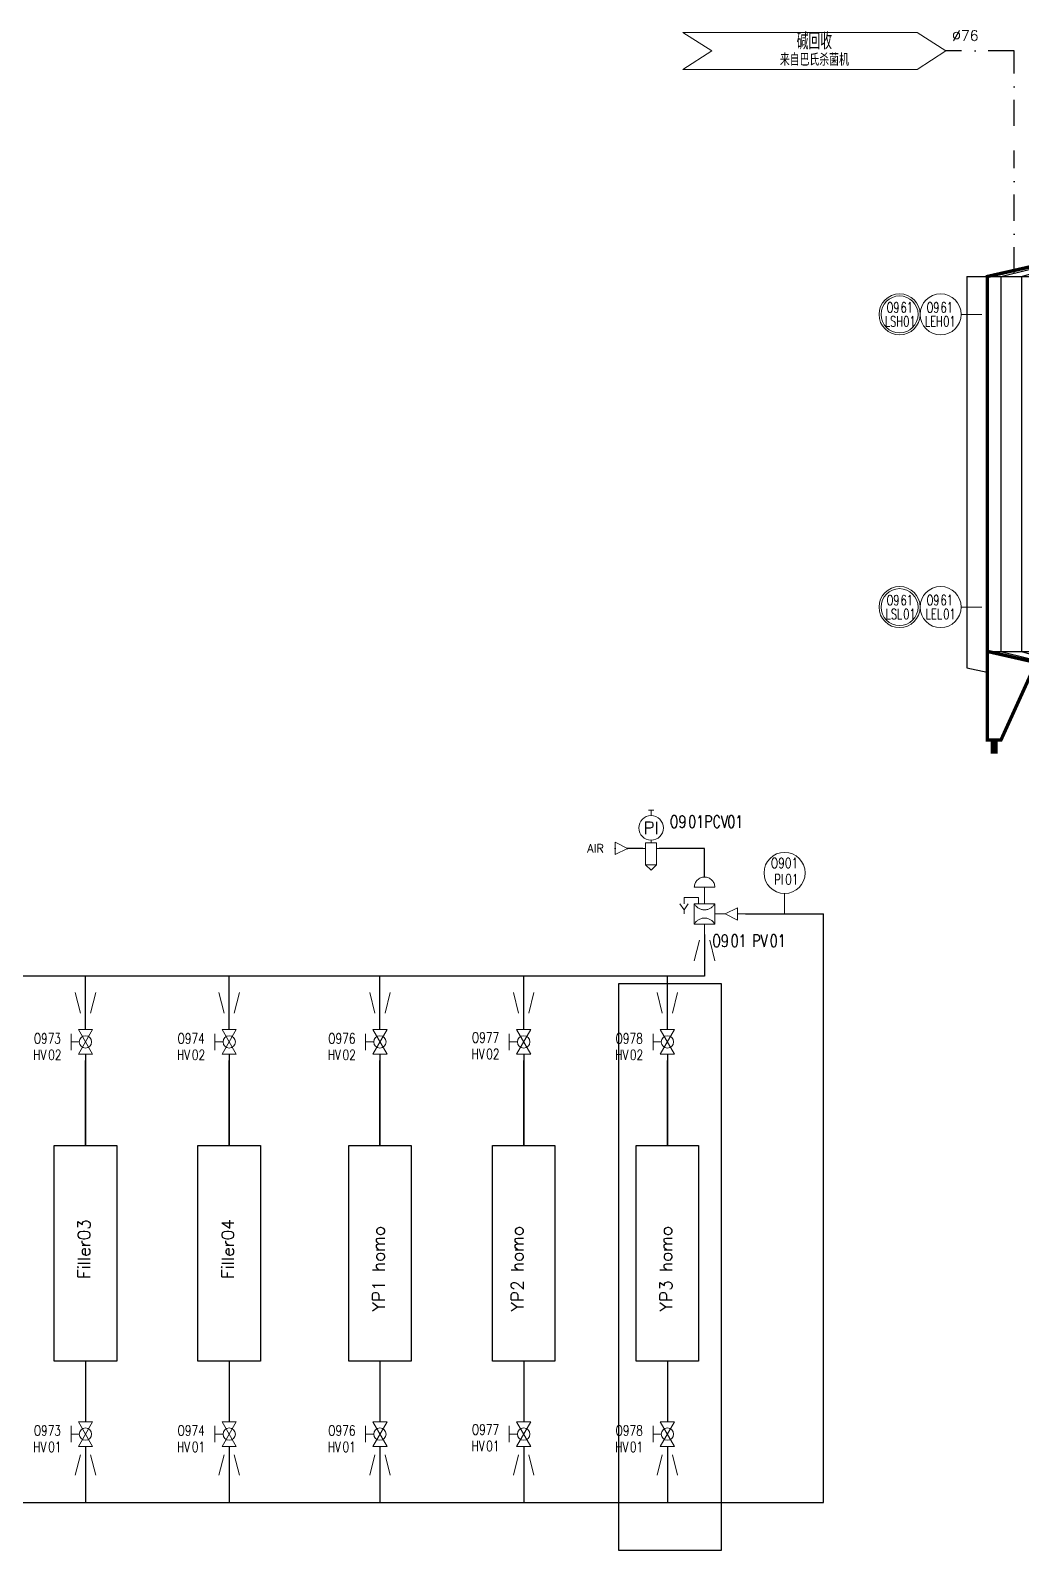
# Model space of a CAD drawing. Header units: inches. Extents: x 12106 to 13243, y 17488 to 18248.
# Drawn here: x 12560.4 to 12801.8, y 17523.3 to 17893.6 of the extents above; entities that cross this region are included whole.
import ezdxf
from ezdxf.enums import TextEntityAlignment as Align

# ---------------------------------------------------------------- set-up
doc = ezdxf.new("R2010")
doc.units = ezdxf.units.IN
doc.header["$MEASUREMENT"] = 0
doc.linetypes.add('ACAD_ISO02W100', pattern=[15, 12, -3])
doc.linetypes.add('DASHDOT2', pattern=[12.7, 6.35, -3.175, 0, -3.175])
for name, color, linetype, lineweight in [('11 Pipe Air Instrument', 3, 'Continuous', 30), ('31 Equipment', 7, 'Continuous', 9), ('33 Instruments Labels', 7, 'Continuous', 9), ('43 TXT English', 7, 'Continuous', 9), ('Text', 7, 'Continuous', 9)]:
    doc.layers.add(name, color=color, linetype=linetype, lineweight=lineweight)
for name, color, linetype in [('19 Pipe Process', 30, 'Continuous'), ('LIBELLE-INSTRUM', 7, 'Continuous'), ('MATERIEL-DIVERS', 7, 'Continuous'), ('PHASE I', 8, 'Continuous'), ('REPERES', 7, 'Continuous'), ('techn-data', 7, 'Continuous'), ('TEXTES', 7, 'Continuous'), ('TUYAUTERIE-EAU UTILITES FROIDE', 142, 'Continuous'), ('TUYAUTERIE-NEP', 4, 'DASHDOT2'), ('TUYAUTERIE-PROCESS', 30, 'Continuous'), ('VANNES', 7, 'Continuous')]:
    doc.layers.add(name, color=color, linetype=linetype)
doc.layers.get('REPERES').off()
doc.styles.add('DTDTEKST', font='romans.shx')
doc.styles.add('ROMANS', font='ROMANS.SHX')
doc.styles.add('USER1', font='TXT.SHX', dxfattribs={"bigfont": 'gbcbig.shx'})

# ---------------------------------------------------------------- blocks, each defined once
blk = doc.blocks.new('APV-VLV-MODUL-CPVO-1')
at = {"layer": '31 Equipment', "linetype": 'ACAD_ISO02W100', "ltscale": 38}
for p, q in [((2.5, 6.5), (-2.5, 6.5)), ((0, 2.5), (0, 6.5)), ((-2.5, 0), (-5, 0)), ((2.5, 2.5), (-2.5, 2.5)), ((-2.5, 2.5), (-2.5, -2.5)), ((2.5, -2.5), (2.5, 2.5)), ((-2.5, -2.5), (2.5, -2.5)), ((0, -2.5), (0, -5))]:
    blk.add_line(p, q, dxfattribs=at)
at = {"layer": '31 Equipment'}
for p, q in [((1.5, 2.5), (1.5, 4)), ((1.5, 4), (5, 4)), ((5, 2.5), (5, 4)), ((-8, 0), (-10, 0)), ((4, 2.5), (5, 1)), ((5, 1), (6, 2.5)), ((5, 1), (5, 0))]:
    blk.add_line(p, q, dxfattribs=at)
at = {"layer": '31 Equipment', "color": 7}
for p, q in [((-8, -1.5), (-8, 1.5)), ((-8, 1.5), (-5, 0)), ((-5, 0), (-8, -1.5))]:
    blk.add_line(p, q, dxfattribs=at)
at = {"layer": '31 Equipment', "linetype": 'ACAD_ISO02W100', "ltscale": 38}
for centre, radius, start, end in [((0, 6.5), 2.5, 0, 180), ((0, 3.83), 2.83, 208.0725, 331.9275), ((0, -3.83), 2.83, 28.0725, 151.9275)]:
    blk.add_arc(centre, radius, start, end, dxfattribs=at)
blk = doc.blocks.new('FLE23-A')
at = {"color": 7}
for p, q in [((0, 1.5), (-3, 0)), ((-3, 0), (0, -1.5)), ((0, -1.5), (0, 1.5))]:
    blk.add_line(p, q, dxfattribs=at)
at = {"layer": 'MATERIEL-DIVERS', "color": 7, "extrusion": (-1, 0, 0)}
blk.add_point((-3, 0), dxfattribs=at)
at = {"layer": 'MATERIEL-DIVERS', "color": 2}
for p in [(-3, 0), (0, 0)]:
    blk.add_point(p, dxfattribs=at)
at = {"layer": 'MATERIEL-DIVERS', "color": 7, "extrusion": (1, 0, 0)}
blk.add_point((0, 0), dxfattribs=at)
blk = doc.blocks.new('APV-PNE-GEN-PRESREGL-1')
at = {"layer": '31 Equipment', "color": 7}
for p, q in [((-0.67, 9.33), (0.67, 9.33)), ((0, 8), (0, 9.33)), ((-1.33, 0), (-2, 0)), ((-1.33, -4), (-1.33, 1.33)), ((-1.33, 1.33), (1.33, 1.33)), ((1.33, 1.33), (1.33, -4)), ((1.33, 0), (2, 0)), ((-1.33, -4), (0, -5.33)), ((1.33, -4), (-1.33, -4)), ((0, -5.33), (1.33, -4))]:
    blk.add_line(p, q, dxfattribs=at)
at = {"layer": '31 Equipment'}
blk.add_line((0, 2), (0, 1.33), dxfattribs=at)
blk.add_circle((0, 5), 3, dxfattribs=at)
at = {"layer": '31 Equipment', "style": 'ROMANS'}
blk.add_text('PI', height=3, dxfattribs=at).set_placement((0, 5), align=Align.MIDDLE)
blk = doc.blocks.new('NOR-INS-ELEMENT_PI')
blk.add_line((0, -5), (0, -10))
blk.add_circle((0, 0), 5)
at = {"layer": 'LIBELLE-INSTRUM', "style": 'ROMANS'}
blk.add_attdef('PI', text='', height=3, dxfattribs=at).set_placement((0, 0), align=Align.MIDDLE)
blk = doc.blocks.new('APV-VLVM-BALL-KHV+MF-1')
at = {"layer": '31 Equipment', "ltscale": 38}
for p, q in [((-3, 0), (-4, 0)), ((3, 0), (4, 0))]:
    blk.add_line(p, q, dxfattribs=at)
at = {"layer": '31 Equipment'}
for p, q in [((-3, 1.734), (-3, -1.734)), ((-3, -1.734), (3, 1.734)), ((3, -1.734), (-3, 1.734)), ((-2, 3.5), (2, 3.5)), ((0, 1.5), (0, 3.5)), ((3, 1.734), (3, -1.734))]:
    blk.add_line(p, q, dxfattribs=at)
blk.add_circle((0, 0), 1.5, dxfattribs=at)
blk = doc.blocks.new('APV-FCE-GEN-REDCON-1')
at = {"layer": '31 Equipment', "color": 7}
for p, q in [((-2.5, 2.5), (2.5, 1.25)), ((2.5, 1.25), (2.5, 1.25)), ((2.5, -1.25), (-2.5, -2.5))]:
    blk.add_line(p, q, dxfattribs=at)
blk = doc.blocks.new('REPNORM')
at = {"layer": 'TEXTES', "style": 'ROMANS', "width": 0.75}
for tag, p in [('ZONE', (-9.75, -1.25)), ('SOUSZONE', (-5.25, -1.25)), ('ELEMENT', (0, -1.25)), ('NUM', (4.5, -1.25))]:
    blk.add_attdef(tag, p, '', height=3, dxfattribs=at)
blk = doc.blocks.new('REPINS')
at = {"layer": 'TEXTES', "style": 'ROMANS', "width": 0.75}
for tag, p in [('ZONE', (-3.3, 1)), ('SOUSZONE', (0.1, 1)), ('NUM', (0.2, -3))]:
    blk.add_attdef(tag, p, '', height=2.5, dxfattribs=at)
blk.add_attdef('ELEMENT', text='', height=2.5, dxfattribs=at).set_placement((-0.2, -3), align=Align.RIGHT)
blk = doc.blocks.new('SPB')
at = {"color": 7}
for p, q in [((0, -6), (0, 0)), ((-2.598, -9), (-1.302, -8.25)), ((-2.124, -9.624), (-1.062, -8.562)), ((-1.5, -10.098), (-0.75, -8.802)), ((-0.774, -10.398), (-0.39, -8.952)), ((0, -10.5), (0, -9)), ((0.774, -10.398), (0.39, -8.952)), ((1.5, -10.098), (0.75, -8.802)), ((2.124, -9.624), (1.062, -8.562)), ((2.598, -9), (1.302, -8.25))]:
    blk.add_line(p, q, dxfattribs=at)
blk.add_circle((0, -7.5), 1.5, dxfattribs=at)
at = {"color": 7, "extrusion": (0, 1, 0)}
blk.add_point((0, 0), dxfattribs=at)
blk = doc.blocks.new('12M3I')
at = {"color": 7}
for p, q in [((-33.2, 116.2), (0, 124.5)), ((-28.22, 116.2), (0, 124.5)), ((-21.58, 116.2), (0, 124.5)), ((-13.28, 116.2), (0, 124.5)), ((-4.98, 116.2), (0, 124.5)), ((4.98, 116.2), (0, 124.5)), ((13.28, 116.2), (0, 124.5)), ((21.58, 116.2), (0, 124.5)), ((28.22, 116.2), (0, 124.5)), ((33.2, 116.2), (0, 124.5)), ((-41.5, 116.2), (41.5, 116.2)), ((-41.5, 116.2), (-41.5, 20.92)), ((-33.2, 116.2), (-33.2, 24.9)), ((-28.22, 116.2), (-28.22, 24.9)), ((-21.58, 116.2), (-21.58, 99.6)), ((-13.28, 99.6), (-13.28, 116.2)), ((-4.98, 116.2), (-4.98, 99.6)), ((4.98, 99.6), (4.98, 116.2)), ((13.28, 116.2), (13.28, 99.6)), ((21.58, 99.6), (21.58, 116.2)), ((28.22, 116.2), (28.22, 24.9)), ((33.2, 116.2), (33.2, 24.9)), ((41.5, 116.2), (41.5, 20.92)), ((-21.58, 24.9), (-21.58, 58.1)), ((-13.28, 58.1), (-13.28, 24.9)), ((-4.98, 24.9), (-4.98, 58.1)), ((4.98, 58.1), (4.98, 24.9)), ((13.28, 24.9), (13.28, 58.1)), ((21.58, 58.1), (21.58, 24.9)), ((-36.52, 24.9), (36.52, 24.9)), ((-33.2, 24.9), (0, 16.6)), ((-28.22, 24.9), (0, 16.6)), ((-21.58, 24.9), (0, 16.6)), ((-13.28, 24.9), (0, 16.6)), ((-4.98, 24.9), (0, 16.6)), ((33.2, 24.9), (0, 16.6)), ((28.22, 24.9), (0, 16.6)), ((21.58, 24.9), (0, 16.6)), ((13.28, 24.9), (0, 16.6)), ((4.98, 24.9), (0, 16.6)), ((-41.5, 20.92), (-36.55, 19.8)), ((41.5, 20.92), (36.55, 19.8)), ((-26.36, 17.48), (-6.64, 13)), ((-6.64, 18.26), (-6.64, 13)), ((6.64, 18.26), (6.64, 13)), ((26.36, 17.48), (6.64, 13))]:
    blk.add_line(p, q, dxfattribs=at)
for points, const_width in [([(-24.9, 21.58), (-33.2, 3.32), (-36.52, 3.32), (-36.52, 116.2), (0, 124.5), (36.52, 116.2), (36.52, 3.32), (33.2, 3.32), (24.9, 21.58)], 0.83), ([(-36.52, 24.9), (0, 16.6), (36.52, 24.9)], 0.83), ([(-34.86, 3.32), (-34.86, 0)], 1.66), ([(34.86, 3.32), (34.86, 0)], 1.66)]:
    blk.add_lwpolyline(points, dxfattribs=dict(at, const_width=const_width))
at = {"color": 7, "const_width": 1.66}
blk.add_lwpolyline([(-24.9, 99.6), (24.9, 99.6), (24.9, 58.1), (-24.9, 58.1)], close=True, dxfattribs=at)
at = {"layer": 'TUYAUTERIE-PROCESS', "color": 7, "extrusion": (0, 1, 0)}
blk.add_point((0, 125), dxfattribs=at)
at = {"layer": 'TUYAUTERIE-PROCESS', "color": 2}
for p in [(0, 125), (0, 16.6)]:
    blk.add_point(p, dxfattribs=at)
at = {"layer": 'TUYAUTERIE-PROCESS', "color": 7, "extrusion": (0, -1, 0)}
blk.add_point((0, 16.6), dxfattribs=at)
at = {"layer": 'MATERIEL-DIVERS'}
blk.add_blockref('SPB', (0, 125), dxfattribs=at)
blk = doc.blocks.new('APV-SIGN-ARW-DWG-1')
at = {"layer": '31 Equipment'}
for p, q in [((-32, 4.49), (25, 4.49)), ((-32, 4.49), (-25, 0)), ((25, 4.49), (32, 0)), ((-25, 0), (-32, -4.49)), ((32, 0), (25, -4.49)), ((-32, -4.49), (25, -4.49))]:
    blk.add_line(p, q, dxfattribs=at)
at = {"layer": '31 Equipment', "style": 'ROMANS', "width": 0.8}
for tag, p in [('TEXT1', (0, 0.37)), ('TEXT2', (0, -3.63))]:
    blk.add_attdef(tag, text='', height=3, dxfattribs=at).set_placement(p, align=Align.CENTER)
blk = doc.blocks.new('APV-INS-M-L-LE1')
at = {"layer": '31 Equipment', "color": 7}
blk.add_line((0, -5), (0, -10), dxfattribs=at)
blk.add_circle((0, 0), 5, dxfattribs=at)
blk = doc.blocks.new('APV-INS-F-L-LS')
at = {"layer": '31 Equipment'}
for radius in [5, 4.5]:
    blk.add_circle((0, 0), radius, dxfattribs=at)
at = {"layer": '33 Instruments Labels', "style": 'ROMANS', "width": 0.8}
blk.add_attdef('LS?', text='', height=3, dxfattribs=at).set_placement((0, 0), align=Align.MIDDLE)
blk = doc.blocks.new('REPINS2')
at = {"layer": 'TEXTES', "style": 'ROMANS', "width": 0.7}
for tag, p in [('ZONE', (-3.35, 0.8)), ('SOUSZONE', (0.05, 0.8)), ('NUM', (0.7, -2.6))]:
    blk.add_attdef(tag, p, '', height=2.5, dxfattribs=at)
blk.add_attdef('ELEMENT', text='', height=2.5, dxfattribs=at).set_placement((-1.56, -2.59), align=Align.CENTER)

msp = doc.modelspace()

# ---------------------------------------------------------------- linework, layer by layer
at = {"layer": '11 Pipe Air Instrument', "ltscale": 38}
for p, q in [((12709.59, 17694.38), (12705.8, 17694.38)), ((12724.61, 17694.38), (12713.59, 17694.38)), ((12724.61, 17687.42), (12724.61, 17694.38))]:
    msp.add_line(p, q, dxfattribs=at)
at = {"layer": 'PHASE I'}
msp.add_lwpolyline([(12703.7, 17661.46), (12728.67, 17661.46), (12728.67, 17523.35), (12703.7, 17523.35)], close=True, dxfattribs=at)
at = {"layer": 'TUYAUTERIE-EAU UTILITES FROIDE'}
for p, q in [((12734.61, 17678.42), (12753.57, 17678.42)), ((12753.57, 17535.05), (12753.57, 17678.42)), ((12724.61, 17673.42), (12724.61, 17663.3)), ((12724.61, 17663.3), (12198.37, 17663.3)), ((12573.83, 17650.24), (12573.83, 17663.3)), ((12608.83, 17650.24), (12608.83, 17663.3)), ((12645.55, 17650.24), (12645.55, 17663.3)), ((12680.55, 17650.24), (12680.55, 17663.3)), ((12715.55, 17650.24), (12715.55, 17663.3)), ((12573.83, 17644.24), (12573.83, 17622)), ((12608.83, 17644.24), (12608.83, 17622)), ((12645.55, 17644.24), (12645.55, 17622)), ((12680.55, 17644.24), (12680.55, 17622)), ((12715.55, 17644.24), (12715.55, 17622)), ((12573.83, 17622), (12573.83, 17642.74)), ((12608.83, 17622), (12608.83, 17642.74)), ((12645.55, 17622), (12645.55, 17642.74)), ((12680.55, 17622), (12680.55, 17642.74)), ((12715.55, 17622), (12715.55, 17642.74)), ((12573.83, 17569.5), (12573.83, 17554.73)), ((12608.83, 17569.5), (12608.83, 17554.73)), ((12645.55, 17569.5), (12645.55, 17554.73)), ((12680.55, 17569.5), (12680.55, 17554.73)), ((12715.55, 17569.5), (12715.55, 17554.73)), ((12573.83, 17548.73), (12573.83, 17535.05)), ((12608.83, 17548.73), (12608.83, 17535.05)), ((12645.55, 17548.73), (12645.55, 17535.05)), ((12680.55, 17548.73), (12680.55, 17535.05)), ((12715.55, 17548.73), (12715.55, 17535.05)), ((12359.17, 17535.05), (12753.57, 17535.05))]:
    msp.add_line(p, q, dxfattribs=at)
at = {"layer": 'TUYAUTERIE-NEP'}
for p, q in [((12800, 17888.63), (12783.36, 17888.63)), ((12800, 17870.35), (12800, 17888.63)), ((12800, 17834.48), (12800, 17864.35))]:
    msp.add_line(p, q, dxfattribs=at)
at = {"layer": 'VANNES'}
for points in [[(12566.23, 17622), (12581.43, 17622), (12581.43, 17569.5), (12566.23, 17569.5)], [(12601.23, 17622), (12616.43, 17622), (12616.43, 17569.5), (12601.23, 17569.5)], [(12637.94, 17622), (12653.15, 17622), (12653.15, 17569.5), (12637.94, 17569.5)], [(12672.94, 17622), (12688.15, 17622), (12688.15, 17569.5), (12672.94, 17569.5)], [(12707.94, 17622), (12723.15, 17622), (12723.15, 17569.5), (12707.94, 17569.5)]]:
    msp.add_lwpolyline(points, close=True, dxfattribs=at)

# ---------------------------------------------------------------- block references
at = {"layer": '19 Pipe Process'}
msp.add_blockref('12M3I', (12830, 17717.48), dxfattribs=at)
at = {"layer": '31 Equipment', "ltscale": 38}
msp.add_blockref('APV-PNE-GEN-PRESREGL-1', (12711.59, 17694.38), dxfattribs=at)
at = {"layer": '31 Equipment', "ltscale": 38, "xscale": -1}
for name, p in [('FLE23-A', (12702.8, 17694.38)), ('APV-VLV-MODUL-CPVO-1', (12724.61, 17678.42))]:
    msp.add_blockref(name, p, dxfattribs=at)
at = {"layer": '33 Instruments Labels'}
for p in [(12772.1, 17824.46), (12772.1, 17753.16)]:
    msp.add_blockref('APV-INS-F-L-LS', p, dxfattribs=at)
at = {"layer": '33 Instruments Labels', "rotation": 90}
for p in [(12782.1, 17824.46), (12782.1, 17753.16)]:
    msp.add_blockref('APV-INS-M-L-LE1', p, dxfattribs=at)
at = {"layer": 'MATERIEL-DIVERS'}
ref = msp.add_blockref('APV-SIGN-ARW-DWG-1', (12751.35, 17888.63), dxfattribs=at)
ref.add_attrib('TEXT1', '碱回收', dxfattribs={"layer": '31 Equipment', "height": 4, "style": 'USER1'}).set_placement((12751.35, 17889.01), align=Align.CENTER)
ref.add_attrib('TEXT2', '来自巴氏杀菌机', dxfattribs={"layer": '31 Equipment', "height": 3, "style": 'USER1'}).set_placement((12751.35, 17885.01), align=Align.CENTER)
at = {"layer": 'MATERIEL-DIVERS', "xscale": -1}
for p, rotation in [((12724.61, 17669.5), 270), ((12573.83, 17656.77), 90), ((12608.83, 17656.77), 90), ((12645.55, 17656.77), 90), ((12680.55, 17656.77), 90), ((12715.55, 17656.77), 90), ((12573.83, 17544.19), 270), ((12608.83, 17544.19), 270), ((12645.55, 17544.19), 270), ((12680.55, 17544.19), 270), ((12715.55, 17544.19), 270)]:
    msp.add_blockref('APV-FCE-GEN-REDCON-1', p, dxfattribs=dict(at, rotation=rotation))
at = {"layer": 'REPERES'}
for name, p, values in [('REPINS2', (12772.29, 17824.1), {'ZONE': 'O9', 'SOUSZONE': '61', 'NUM': '01', 'ELEMENT': 'LSH'}), ('REPINS2', (12782.02, 17824.11), {'ZONE': 'O9', 'SOUSZONE': '61', 'NUM': '01', 'ELEMENT': 'LEH'}), ('REPINS2', (12772.29, 17752.8), {'ZONE': 'O9', 'SOUSZONE': '61', 'NUM': '01', 'ELEMENT': 'LSL'}), ('REPINS2', (12782.02, 17752.81), {'ZONE': 'O9', 'SOUSZONE': '61', 'NUM': '01', 'ELEMENT': 'LEL'}), ('REPINS', (12744.06, 17688.58), {'ZONE': 'O9', 'SOUSZONE': '01', 'ELEMENT': 'PI', 'NUM': '01'}), ('REPINS', (12564.54, 17645.85), {'ZONE': 'O9', 'SOUSZONE': '73', 'ELEMENT': 'HV', 'NUM': '02'}), ('REPINS', (12599.54, 17645.85), {'ZONE': 'O9', 'SOUSZONE': '74', 'ELEMENT': 'HV', 'NUM': '02'}), ('REPINS', (12636.25, 17645.85), {'ZONE': 'O9', 'SOUSZONE': '76', 'ELEMENT': 'HV', 'NUM': '02'}), ('REPINS', (12671.25, 17646.06), {'ZONE': 'O9', 'SOUSZONE': '77', 'ELEMENT': 'HV', 'NUM': '02'}), ('REPINS', (12706.25, 17645.85), {'ZONE': 'O9', 'SOUSZONE': '78', 'ELEMENT': 'HV', 'NUM': '02'}), ('REPINS', (12564.54, 17550.35), {'ZONE': 'O9', 'SOUSZONE': '73', 'ELEMENT': 'HV', 'NUM': '01'}), ('REPINS', (12599.54, 17550.35), {'ZONE': 'O9', 'SOUSZONE': '74', 'ELEMENT': 'HV', 'NUM': '01'}), ('REPINS', (12636.25, 17550.35), {'ZONE': 'O9', 'SOUSZONE': '76', 'ELEMENT': 'HV', 'NUM': '01'}), ('REPINS', (12671.25, 17550.56), {'ZONE': 'O9', 'SOUSZONE': '77', 'ELEMENT': 'HV', 'NUM': '01'}), ('REPINS', (12706.25, 17550.35), {'ZONE': 'O9', 'SOUSZONE': '78', 'ELEMENT': 'HV', 'NUM': '01'})]:
    msp.add_blockref(name, p, dxfattribs=at).add_auto_attribs(values)
ref = msp.add_blockref('REPNORM', (12725.89, 17700.65), dxfattribs=at)
ref.add_attrib('ZONE', 'O9', (12716.14, 17699.4), dxfattribs={"layer": 'TEXTES', "height": 3, "style": 'ROMANS', "width": 0.75})
ref.add_attrib('SOUSZONE', '01', (12720.64, 17699.4), dxfattribs={"layer": 'TEXTES', "height": 3, "style": 'ROMANS', "width": 0.75})
ref.add_attrib('ELEMENT', 'PCV', (12724.53, 17699.4), dxfattribs={"layer": 'TEXTES', "height": 3, "style": 'ROMANS', "width": 0.75})
ref.add_attrib('NUM', ' 01', (12728.61, 17699.4), dxfattribs={"layer": 'TEXTES', "height": 3, "style": 'ROMANS', "width": 0.75})
ref = msp.add_blockref('REPNORM', (12736.22, 17671.63), dxfattribs=at)
ref.add_attrib('ZONE', 'O9', (12726.47, 17670.38), dxfattribs={"layer": 'TEXTES', "height": 3, "style": 'ROMANS', "width": 0.75})
ref.add_attrib('SOUSZONE', '01', (12730.97, 17670.38), dxfattribs={"layer": 'TEXTES', "height": 3, "style": 'ROMANS', "width": 0.75})
ref.add_attrib('ELEMENT', 'PV', (12736.22, 17670.38), dxfattribs={"layer": 'TEXTES', "height": 3, "style": 'ROMANS', "width": 0.75})
ref.add_attrib('NUM', ' 01', (12738.94, 17670.38), dxfattribs={"layer": 'TEXTES', "height": 3, "style": 'ROMANS', "width": 0.75})
at = {"layer": 'Text'}
msp.add_blockref('NOR-INS-ELEMENT_PI', (12744.09, 17688.42), dxfattribs=at)
at = {"layer": 'VANNES', "rotation": 90}
for p in [(12573.83, 17647.24), (12608.83, 17647.24), (12645.55, 17647.24), (12680.55, 17647.24), (12715.55, 17647.24), (12573.83, 17551.73), (12608.83, 17551.73), (12645.55, 17551.73), (12680.55, 17551.73), (12715.55, 17551.73)]:
    msp.add_blockref('APV-VLVM-BALL-KHV+MF-1', p, dxfattribs=at)

# ---------------------------------------------------------------- texts
at = {"layer": '43 TXT English', "style": 'DTDTEKST'}
msp.add_text('AIR', height=2, dxfattribs=at).set_placement((12696.04, 17693.38))
at = {"layer": 'techn-data', "style": 'ROMANS'}
msp.add_text('%%C76', height=2.5, dxfattribs=at).set_placement((12788.11, 17892.38), align=Align.MIDDLE_CENTER)
at = {"layer": 'Text', "char_height": 3, "attachment_point": 7, "rotation": 90, "style": 'ROMANS'}
for s, insert, width in [('\\pt70;Filler03', (12575, 17589.53), 20.8663), ('\\pt69.999;Filler04', (12610, 17589.53), 20.8663), ('\\pt69.999;YP1 homo', (12646.71, 17581.6), 33.4573), ('\\pt69.999;YP2 homo', (12680.52, 17581.6), 33.4573), ('\\pt69.999;YP3 homo', (12716.73, 17581.6), 33.4573)]:
    msp.add_mtext(s, dxfattribs=dict(at, insert=insert, width=width))

doc.saveas('drawing.dxf')
